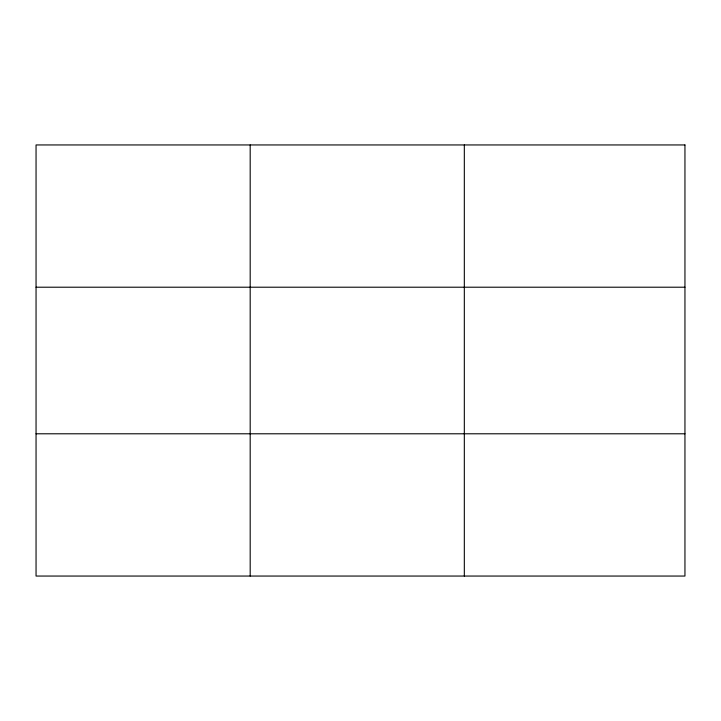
<?xml version="1.0" encoding="UTF-8"?>
<svg xmlns="http://www.w3.org/2000/svg" width="721" height="721" viewBox="0 0 721 721"><rect width="100%" height="100%" fill="white"/><g stroke="black" fill="none" stroke-linecap="round" stroke-linejoin="round"><path stroke-width="1.08" d="M250.187 576.052L250.187 144.948M464.324 576.052L464.324 144.948M36.05 287.21L684.95 287.21M36.05 433.79L684.95 433.79M684.95 144.948L684.95 576.052L36.05 576.052L36.05 144.948L684.95 144.948"/></g></svg>
